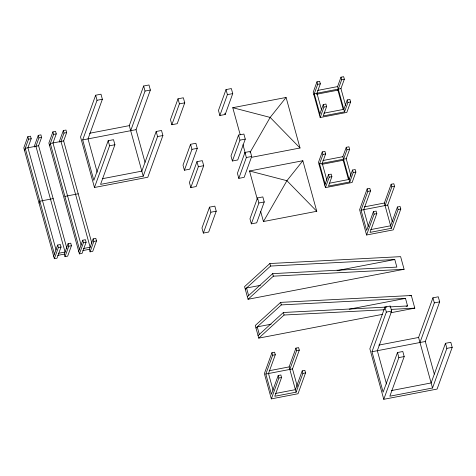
<?xml version="1.0" encoding="UTF-8"?>
<svg xmlns="http://www.w3.org/2000/svg" width="476" height="476" viewBox="0 0 476 476"><rect width="100%" height="100%" fill="white"/><g stroke="black" fill="none" stroke-linecap="round" stroke-linejoin="round"><path stroke-width="0.71" d="M56.085 250.001L27.917 147.774L31.196 138.712L30.5 136.19L27.834 136.701L23.8 147.846L54.341 258.706L57.007 258.194L61.047 247.044L60.351 244.515L57.679 245.027L53.645 256.177M24.496 150.374L28.53 139.23L27.834 136.701M66.943 248.668L38.586 145.727L41.602 137.386L40.906 134.857L38.241 135.368L34.468 145.799L34.813 147.06M38.241 135.368L38.937 137.897L35.92 146.239L65.069 252.042L58.524 253.297M81.152 245.188L52.985 142.961L56.263 133.899L55.567 131.37L52.901 131.882L48.867 143.032L79.409 253.886L82.074 253.375L86.108 242.23L85.412 239.702L82.747 240.213L78.713 251.358M49.563 145.561L53.598 134.41L52.901 131.882M91.814 243.141L63.647 140.914L66.67 132.566L65.974 130.043L63.308 130.555L59.53 140.985L59.881 142.247M63.308 130.555L64.004 133.078L60.982 141.426L90.131 247.222L83.586 248.484M39.074 203.276L39.829 201.187L53.157 198.629M97.217 172.241L88.024 138.891L102.37 99.258L100.977 94.2L95.646 95.23L80.545 136.945L94.468 187.49L147.798 177.245L162.899 135.529L161.507 130.472L156.176 131.495L141.83 171.128L102.78 178.631M156.176 131.495L157.568 136.552L143.222 176.185L100.561 184.379L114.906 144.752L113.514 139.694L108.177 140.718L93.831 180.35L82.693 139.914L97.039 100.281L95.646 95.23M54.341 258.706L58.375 247.556L57.679 245.027M64.314 254.125L68.086 243.7L70.751 243.188L71.448 245.711L67.675 256.142L65.01 256.653L64.314 254.125L57.769 255.386M65.01 256.653L68.782 246.223L68.086 243.7M94.468 187.49L109.575 145.775L108.177 140.718M79.409 253.886L83.443 242.742L82.747 240.213M143.222 176.185L129.293 125.64L143.645 86.007L148.976 84.984L150.368 90.035L136.023 129.668L145.013 162.298M130.686 130.692L145.037 91.059L143.645 86.007M89.381 249.311L93.153 238.881L95.819 238.369L96.515 240.898L92.743 251.328L90.077 251.84L89.381 249.311L82.836 250.566M90.077 251.84L93.849 241.409L93.153 238.881M178.018 98.812L170.468 119.666L171.86 124.724L177.197 123.7L184.748 102.84L183.355 97.782L178.018 98.812L179.41 103.863L171.86 124.724M190.555 144.299L183.004 165.16L184.396 170.212L189.728 169.188L197.278 148.328L195.886 143.276L190.555 144.299L191.947 149.357L184.396 170.212M196.975 161.667L189.424 182.528L190.816 187.586L196.148 186.556L203.698 165.702L202.306 160.644L196.975 161.667L198.367 166.725L190.816 187.586M226.017 89.589L218.466 110.444L219.858 115.501L225.19 114.478L232.74 93.617L231.348 88.566L226.017 89.589L227.409 94.641L219.858 115.501M209.505 207.161L201.955 228.022L203.347 233.073L208.678 232.05L216.229 211.189L214.837 206.138L209.505 207.161L210.898 212.213L203.347 233.073M238.553 135.077L230.997 155.938L232.395 160.995L237.726 159.966L245.277 139.111L243.885 134.054L238.553 135.077L239.946 140.134L232.395 160.995M244.967 152.451L237.417 173.306L238.809 178.363L244.146 177.34L251.697 156.479L250.299 151.422L244.967 152.451L246.36 157.502L238.809 178.363M257.504 197.939L249.954 218.799L251.346 223.851L256.677 222.827L264.228 201.967L262.835 196.915L257.504 197.939L258.896 202.996L251.346 223.851M321.556 109.95L316.945 93.219L320.342 83.83L319.646 81.301L316.98 81.812L313.208 92.243L320.169 117.518L346.831 112.395L350.61 101.965L349.914 99.436L347.248 99.948L343.85 109.337L323.936 113.163M313.904 94.772L317.676 84.341L316.98 81.812M319.473 114.99L323.246 104.559L325.917 104.048L326.613 106.576L323.21 115.96L344.547 111.866L347.944 102.477L347.248 99.948M320.169 117.518L323.942 107.088L323.246 104.559M344.547 111.866L337.579 86.59L340.977 77.201L343.648 76.69L344.344 79.218L340.947 88.607L345.552 105.339M343.279 109.682L337.9 90.16L341.673 79.73L340.977 77.201M326.833 180.047L322.222 163.316L325.62 153.926L324.924 151.398L322.258 151.915L318.48 162.34L325.441 187.615L352.109 182.492L355.881 172.062L355.185 169.533L352.52 170.045L349.122 179.434L329.213 183.26M319.176 164.869L322.954 154.438L322.258 151.915M324.745 185.087L328.523 174.656L331.189 174.145L331.885 176.673L328.488 186.062L349.818 181.963L353.216 172.574L352.52 170.045M325.441 187.615L329.219 177.185L328.523 174.656M349.818 181.963L342.857 156.687L346.254 147.304L348.92 146.792L349.616 149.315L346.219 158.704L351.02 176.132M273.111 390.26L268.5 373.529L275.295 354.757L274.598 352.228L271.933 352.74L264.382 373.6L271.344 398.87L298.012 393.747L305.562 372.892L304.866 370.364L302.2 370.875L295.4 389.648L275.491 393.473M302.2 370.875L302.897 373.404L296.096 392.176L274.765 396.276L281.56 377.504L280.864 374.975L278.198 375.487L271.403 394.259L265.834 374.041L272.629 355.269L271.933 352.74M348.551 179.779L343.178 160.257L346.95 149.827L346.254 147.304M271.344 398.87L278.894 378.015L278.198 375.487M296.096 392.176L289.134 366.901L295.929 348.129L298.595 347.617L299.291 350.146L292.496 368.918L297.327 386.441M289.83 369.43L296.625 350.657L295.929 348.129M368.341 226.392L363.729 209.66L370.524 190.888L369.828 188.359L367.163 188.871L359.612 209.732L366.574 235.001L393.241 229.878L400.792 209.018L400.096 206.495L397.43 207.006L390.635 225.779L370.721 229.605M397.43 207.006L398.126 209.529L391.332 228.307L369.995 232.401L376.796 213.629L376.099 211.106L373.428 211.618L366.633 230.39L361.064 210.172L367.859 191.4L367.163 188.871M366.574 235.001L374.124 214.14L373.428 211.618M391.332 228.307L384.364 203.032L391.159 184.26L393.83 183.748L394.527 186.277L387.726 205.049L392.373 221.893M385.06 205.561L391.855 186.788L391.159 184.26M386.512 384.061L377.325 350.705L391.671 311.078L390.278 306.02L384.947 307.044L369.846 348.765L383.769 399.31L437.099 389.065L452.2 347.343L450.808 342.292L445.476 343.315L431.125 382.948L391.355 390.588M445.476 343.315L446.869 348.367L432.523 388L389.856 396.199L404.201 356.566L402.809 351.514L397.478 352.537L383.132 392.17L371.988 351.734L386.339 312.101L384.947 307.044M383.769 399.31L398.87 357.589L397.478 352.537M432.523 388L418.594 337.454L432.94 297.821L438.271 296.798L439.669 301.855L425.318 341.482L434.308 374.118M419.987 342.512L434.332 302.879L432.94 297.821M249.989 152.504L270.166 117.417L286.094 97.455L300.017 148L252.024 157.223M263.442 221.53L286.921 180.701L302.849 160.733L316.772 211.285L263.442 221.53L260.681 211.511M269.886 263.525L244.569 286.629L248.05 299.267L404.1 269.285L400.613 256.647L269.886 263.525L270.582 266.054L245.265 289.158M247.353 296.738L272.671 273.635L396.865 267.101L394.777 259.521L270.582 266.054M248.05 299.267L273.367 276.163L404.1 269.285M390.742 312.768L414.804 308.145L411.323 295.507L280.596 302.385L255.273 325.489L258.754 338.127L382.722 314.309M255.969 328.018L281.292 304.914L405.481 298.381L407.569 305.961L406.111 306.241M258.057 335.598L283.381 312.494L386.875 307.05M258.754 338.127L284.077 315.023L384.525 309.739M97.039 100.281L102.37 99.258M145.037 91.059L150.368 90.035M179.41 103.863L184.748 102.84M227.409 94.641L232.74 93.617M28.53 139.23L31.196 138.712M53.598 134.41L56.263 133.899M38.937 137.897L41.602 137.386M64.004 133.078L66.67 132.566M317.676 84.341L320.342 83.83M341.673 79.73L344.344 79.218M89.524 133.28L129.293 125.64M317.67 90.416L337.579 86.59M240.213 134.744L232.764 107.701L286.094 97.455M38.586 145.727L25.252 148.292L54.401 254.089M63.647 140.914L50.319 143.472L79.468 249.275M340.947 88.607L314.279 93.73L319.848 113.948M316.57 94.26L337.9 90.16M82.693 139.914L136.023 129.668M109.575 145.775L114.906 144.752M157.568 136.552L162.899 135.529M323.942 107.088L326.613 106.576M347.944 102.477L350.61 101.965M191.947 149.357L197.278 148.328M239.946 140.134L245.277 139.111M198.367 166.725L203.698 165.702M246.36 157.502L251.697 156.479M64.891 196.374L78.225 193.815M322.954 154.438L325.62 153.926M346.95 149.827L349.616 149.315M257.361 199.45L249.519 170.985L302.849 160.733M322.948 160.513L342.857 156.687M346.219 158.704L319.557 163.827L325.126 184.045M321.841 164.357L343.178 160.257M329.219 177.185L331.885 176.673M353.216 172.574L355.881 172.062M210.898 212.213L216.229 211.189M258.896 202.996L264.228 201.967M58.375 247.556L61.047 247.044M83.443 242.742L86.108 242.23M68.782 246.223L71.448 245.711M93.849 241.409L96.515 240.898M367.859 191.4L370.524 190.888M391.855 186.788L394.527 186.277M364.455 206.858L384.364 203.032M361.064 210.172L387.726 205.049M374.124 214.14L376.796 213.629M398.126 209.529L400.792 209.018M260.402 285.338L246.526 288.004L248.615 295.584M337.085 270.606L394.777 259.521M409.866 295.792L411.323 295.507M271.112 324.198L257.236 326.863L259.325 334.444M349.253 309.186L405.481 298.381M386.339 312.101L391.671 311.078M434.332 302.879L439.669 301.855M272.629 355.269L275.295 354.757M296.625 350.657L299.291 350.146M378.825 345.094L418.594 337.454M269.226 370.727L289.134 366.901M371.988 351.734L425.318 341.482M265.834 374.041L292.496 368.918M278.894 378.015L281.56 377.504M302.897 373.404L305.562 372.892M398.87 357.589L404.201 356.566M446.869 348.367L452.2 347.343M389.832 306.895L407.569 305.961M391.171 309.388L414.804 308.145M232.764 107.701L270.166 117.417L300.017 148M249.519 170.985L286.921 180.701L316.772 211.285M242.95 144.68L245.301 153.189M272.671 273.635L273.367 276.163M280.596 302.385L281.292 304.914M283.381 312.494L284.077 315.023M224.845 113.211L225.19 114.478"/></g></svg>
